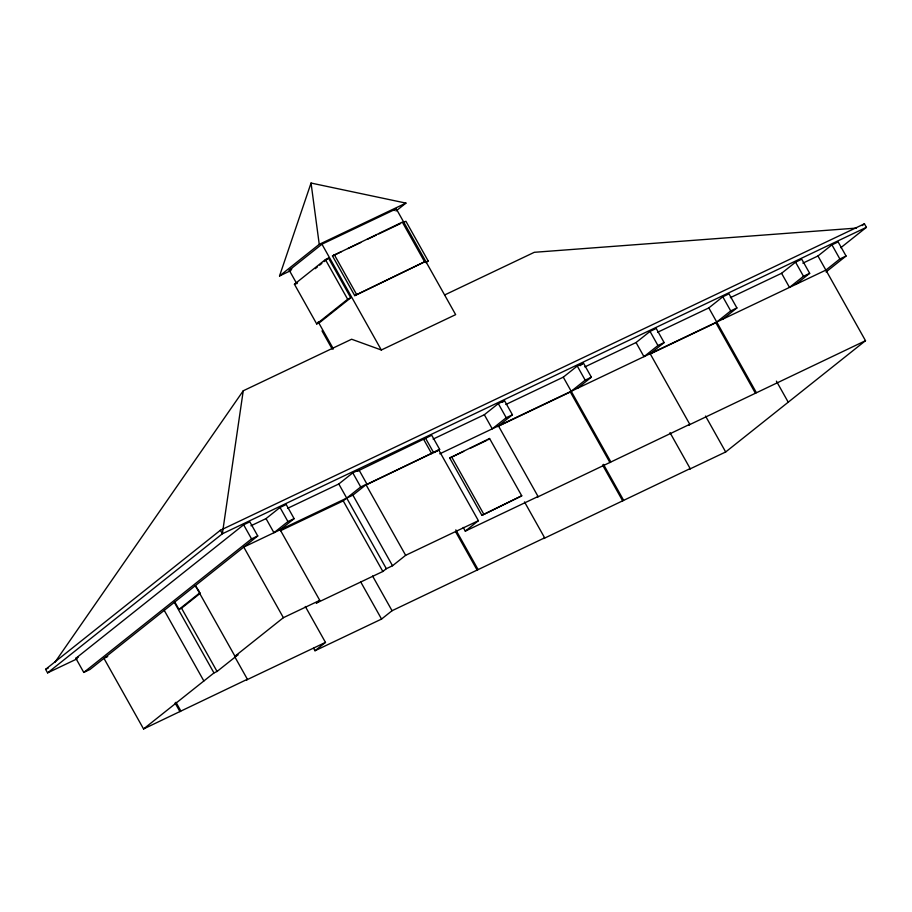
<?xml version="1.0" encoding="UTF-8"?>
<svg xmlns="http://www.w3.org/2000/svg" width="912" height="912" viewBox="0 0 912 912"><rect width="100%" height="100%" fill="white"/><g stroke="black" fill="none" stroke-linecap="round" stroke-linejoin="round"><path stroke-width="1.37" d="M296.822 283.757L289.229 270.226L321.947 244.188L396.264 208.825L455.647 314.64L381.33 350.003L351.622 339.23L243.242 390.792L222.357 533.782L47.584 672.874L45.6 669.34L220.373 530.26L864.416 223.805L866.4 227.339L840.796 247.711M291.008 270.499L279.539 275.96L311.049 183.05L405.943 203.102L396.025 211.003M54.891 662.34L243.242 390.792M279.539 275.96L319.246 244.348L405.943 203.102M294.428 284.236L325.402 259.578L328.491 258.107L350.767 297.791L319.793 322.438L316.692 323.92L294.428 284.236L297.517 282.754M315.221 268.675L317.433 266.908M319.645 265.153L321.856 263.386M324.068 261.63L328.491 258.107M332.47 255.941L402.329 222.14L424.604 261.812L354.734 295.625L332.47 255.941L341.464 251.655M394.075 210.558L396.264 208.825M316.692 323.92L347.666 299.261L350.767 297.791M354.734 295.625L424.604 261.812M425.961 262.713L428.173 260.957L405.908 221.274L403.845 222.254M75.844 658.304L243.629 524.788L249.831 521.835L257.754 535.96L89.969 669.476L83.767 672.429L75.844 658.304L78.329 657.13M250.937 525.779L266.03 518.597L280.018 507.471L286.208 504.53L294.131 518.643L280.155 529.769L319.77 600.37L316.27 603.151L382.846 571.482L386.346 568.7L392.536 565.748L405.646 555.317L478.401 520.695L438.786 450.095L366.02 484.717L405.646 555.317M83.767 672.429L251.552 538.901L257.754 535.96M294.131 518.643L287.941 521.596L273.953 532.722L266.03 518.597M174.853 602.091L178.969 609.421L199.967 592.72M178.969 609.421L181.545 608.201L200.332 593.245M287.588 508.337L338.797 483.976L352.784 472.849L358.975 469.897L366.898 484.021L352.91 495.148L243.766 547.086L283.381 617.686L234.954 656.23L195.328 585.629L199.272 591.489M358.975 469.897L357.219 471.287L431.741 435.275L439.664 449.399L434.192 452.557M280.497 530.727L343.231 500.882L360.707 486.962L366.898 484.021M366.43 484.808L439.664 449.399M433.12 439.094L484.329 414.732L498.305 403.606L504.496 400.653L512.43 414.778L497.564 426.599M502.352 402.363L504.496 400.653M449.73 458.018L489.573 438.501L521.744 495.82L481.901 515.337L449.73 458.018L463.695 451.372M512.43 414.778L506.228 417.719L492.252 428.845L484.329 414.732M505.841 404.495L563.285 377.158L577.262 366.031L583.452 363.09L591.375 377.203L577.399 388.33M580.226 365.655L583.452 363.09M487.829 439.892L489.573 438.501M103.945 658.35L143.56 728.95L213.955 672.942L217.056 671.46L238.043 654.759L234.954 656.23M498.841 425.995L570.331 391.978L585.185 380.156L591.375 377.203M584.831 366.909L636.052 342.536L650.028 331.409L656.218 328.468L664.141 342.581L649.287 354.403L715.863 322.734L730.717 310.912L736.907 307.96L728.984 293.835L722.794 296.788L708.818 307.914L657.598 332.276M143.56 728.95L247.391 679.269L234.886 656.971M664.141 342.581L657.951 345.534L643.975 356.66L636.052 342.536M247.391 679.269L246.514 679.964L325.481 642.401L305.315 606.48M722.931 319.086L736.907 307.96M730.364 297.654L781.573 273.292L795.56 262.166L801.751 259.213L809.674 273.338L795.697 284.464M481.901 515.337L521.744 495.82M313.603 648.261L314.993 650.746L325.481 642.401M463.216 527.41L465.302 531.126L478.401 520.695M802.868 263.158L817.961 255.976L831.938 244.849L838.128 241.908L846.062 256.021L826.055 271.947M862.193 225.583L864.416 223.805M809.674 273.338L803.483 276.279L789.496 287.405L781.573 273.292M314.993 650.746L381.558 619.066L392.046 610.721L544.646 537.829L524.491 501.908M498.442 425.904L538.057 496.504L537.191 497.2L689.78 424.308L650.165 353.708M846.062 256.021L839.861 258.974L825.884 270.1L439.766 453.823M544.646 537.829L543.769 538.525L690.167 468.586L670.012 432.664M689.78 424.308L688.913 425.003L865.499 340.7L817.961 255.976M690.167 468.586L689.301 469.281L725.678 451.976L865.499 340.7M289.229 270.226L291.783 269.006M347.894 248.6L360.742 242.489M367.171 239.423L376.166 235.148M378.742 233.928L400.585 223.531M425.072 262.428L428.173 260.957M445.056 294.77L534.307 252.305L856.471 228.08M866.4 227.339L222.357 533.782L220.373 530.26M470.045 448.351L486.552 440.496M45.6 669.34L48.176 668.12M47.584 672.874L77.144 658.806M105.199 657.757L107.719 656.56M283.381 617.686L319.77 600.37M465.302 531.126L538.057 496.504M831.938 244.849L839.861 258.974M795.56 262.166L803.483 276.279M776.408 381.136L788.23 402.192M722.794 296.788L730.717 310.912M708.818 307.914L756.356 392.639M715.863 322.734L755.478 393.334M705.523 416.054L725.678 451.976M650.028 331.409L657.951 345.534M577.262 366.031L585.185 380.156M563.285 377.158L610.823 461.882M570.331 391.978L609.957 462.578M603.448 464.345L623.603 500.266M602.57 465.04L622.725 500.962M498.305 403.606L506.228 417.719M451.474 456.627L483.645 513.946M334.214 254.551L356.478 294.234M321.947 244.188L381.33 350.003M325.402 259.578L347.666 299.261M425.539 438.227L433.462 452.341M423.795 439.618L431.718 453.731M455.829 529.872L478.07 569.51M455.647 531.81L477.193 570.205M318.22 321.902L333.416 348.977M322.004 330.896L332.253 349.148M352.784 472.849L360.707 486.962M352.91 495.148L392.536 565.748M338.797 483.976L386.346 568.7M343.231 500.882L382.846 571.482M372.586 576.042L392.046 610.721M360.707 581.913L381.558 619.066M280.018 507.471L287.941 521.596M243.629 524.788L251.552 538.901M181.545 608.201L217.056 671.46M174.34 602.342L213.955 672.942M164.24 610.367L203.855 680.968M175.959 702.274L180.827 710.95M175.081 702.97L179.949 711.645M311.049 183.05L319.246 244.348"/></g></svg>
